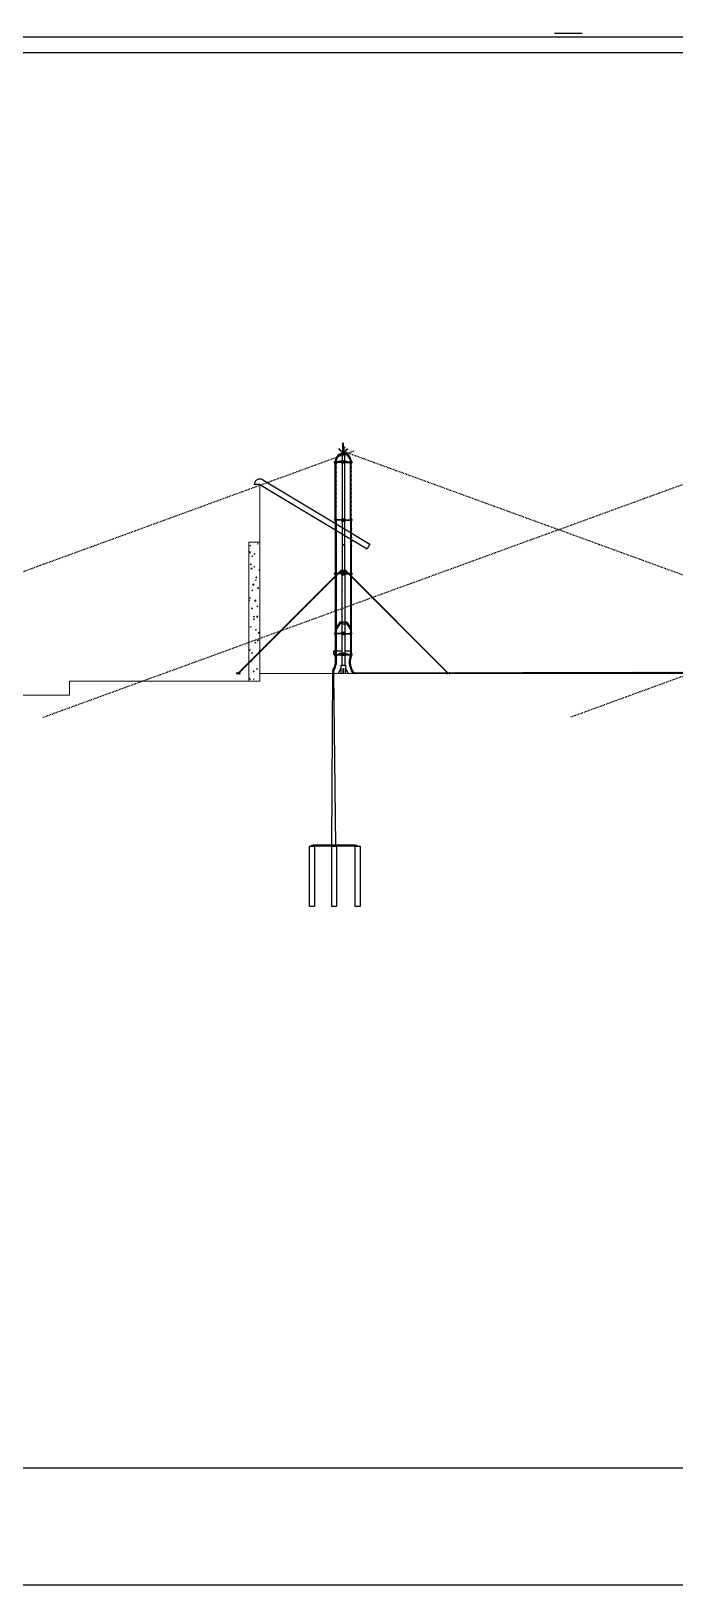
# Model space of a CAD drawing. Header units: millimetres. Extents: x -9869 to 940, y 100 to 694.
# Drawn here: x 251.9 to 334.6, y 100 to 299.6 of the extents above; entities that cross this region are included whole.
import ezdxf

# ---------------------------------------------------------------- set-up
doc = ezdxf.new("R2010")
doc.units = ezdxf.units.MM
doc.linetypes.add('DASHDOT2', pattern=[0.5, 0.25, -0.125, 0, -0.125])
doc.linetypes.add('DASHED', pattern=[0.75, 0.5, -0.25])
for name, color, linetype in [('2', 11, 'Continuous'), ('_incêndio 240', 240, 'Continuous'), ('BSBAS--LC--', 1, 'DASHDOT2'), ('level 5', 3, 'Continuous'), ('PAREDES', 7, 'Continuous')]:
    doc.layers.add(name, color=color, linetype=linetype)
doc.layers.add('Alvenaria', color=8, linetype='Continuous', lineweight=9)
doc.layers.add('PAREDE', color=7, linetype='Continuous', lineweight=9)

# ---------------------------------------------------------------- blocks, each defined once
blk = doc.blocks.new('*X168')
at = {"color": 0, "linetype": 'ByBlock'}
for p, q in [((387.03, 152.6), (387.03, 152.67)), ((387.04, 152.6), (387.04, 152.67)), ((387.05, 152.6), (387.05, 152.67)), ((387.07, 152.6), (387.07, 152.67)), ((387.08, 152.6), (387.08, 152.67))]:
    blk.add_line(p, q, dxfattribs=at)
blk = doc.blocks.new('*X167')
at = {"color": 0, "linetype": 'ByBlock'}
for p, q in [((387.03, 152.6), (387.03, 152.67)), ((387.04, 152.6), (387.04, 152.67)), ((387.05, 152.6), (387.05, 152.67)), ((387.07, 152.6), (387.07, 152.67)), ((387.08, 152.6), (387.08, 152.67))]:
    blk.add_line(p, q, dxfattribs=at)
blk = doc.blocks.new('*X169')
at = {"color": 0}
for p, q in [((221.64, 187.65), (221.66, 187.65)), ((221.64, 187.62), (221.7, 187.62)), ((221.64, 187.58), (221.76, 187.58)), ((221.64, 187.54), (222.58, 187.54)), ((221.64, 187.5), (222.58, 187.5)), ((221.64, 187.47), (222.58, 187.47)), ((221.64, 187.43), (222.58, 187.43)), ((221.64, 187.39), (222.58, 187.39)), ((221.97, 187.58), (222.25, 187.58)), ((222.03, 187.62), (222.19, 187.62)), ((222.07, 187.65), (222.15, 187.65)), ((222.1, 187.69), (222.12, 187.69)), ((222.46, 187.58), (222.58, 187.58)), ((222.52, 187.62), (222.58, 187.62)), ((222.56, 187.65), (222.58, 187.65))]:
    blk.add_line(p, q, dxfattribs=at)
blk = doc.blocks.new('*X170')
at = {"color": 0, "linetype": 'ByBlock'}
for p, q in [((387.03, 152.6), (387.03, 152.67)), ((387.04, 152.6), (387.04, 152.67)), ((387.05, 152.6), (387.05, 152.67)), ((387.07, 152.6), (387.07, 152.67)), ((387.08, 152.6), (387.08, 152.67))]:
    blk.add_line(p, q, dxfattribs=at)
blk = doc.blocks.new('*X171')
at = {"color": 0, "linetype": 'ByBlock'}
for p, q in [((387.03, 152.6), (387.03, 152.67)), ((387.04, 152.6), (387.04, 152.67)), ((387.05, 152.6), (387.05, 152.67)), ((387.07, 152.6), (387.07, 152.67)), ((387.08, 152.6), (387.08, 152.67))]:
    blk.add_line(p, q, dxfattribs=at)
blk = doc.blocks.new('*X166')
at = {"color": 0, "linetype": 'ByBlock'}
for p, q in [((387.03, 152.6), (387.03, 152.67)), ((387.04, 152.6), (387.04, 152.67)), ((387.05, 152.6), (387.05, 152.67)), ((387.07, 152.6), (387.07, 152.67)), ((387.08, 152.6), (387.08, 152.67))]:
    blk.add_line(p, q, dxfattribs=at)

msp = doc.modelspace()

# ---------------------------------------------------------------- hatches: boundary and pattern name
at = {"layer": '_incêndio 240'}
h = msp.add_hatch(dxfattribs=at)
h.set_pattern_fill('ANSI31', color=256, scale=0.028558)
h.set_pattern_definition([(45, (3301563.98253, -7430699.69552), (-0.0641148643053, 0.0641148643053), [])])
h.paths.add_polyline_path([(374.87, 212.2), (364.16, 212.17), (364.16, 212.12), (374.87, 212.12)])
h.paths.add_polyline_path([(377.55, 212.21), (374.87, 212.2), (374.87, 212.14), (377.64, 212.14, -0.348121)])
h.paths.add_polyline_path([(379.16, 212.21), (377.73, 212.21), (377.73, 212.12), (379.16, 212.12)])
h.paths.add_polyline_path([(383.73, 212.22), (379.16, 212.21), (379.16, 212.12), (384.02, 212.12)])
h.paths.add_polyline_path([(360.04, 219.39), (359.97, 219.39), (358.24, 219.4), (358.24, 217.26), (337.1, 217.22), (336.82, 217.12), (358.35, 217.16), (358.37, 219.26), (359.93, 219.26), (359.94, 217.05), (360.02, 217.05)])
h.paths.add_polyline_path([(337.1, 217.22), (305.44, 217.16), (305.5, 217.1), (305.63, 217.1), (305.63, 217.13), (305.7, 217.13), (305.7, 217.1), (305.73, 217.1), (305.73, 217.07), (336.82, 217.12)])
h.paths.add_polyline_path([(305.24, 217.1), (305.3, 217.1), (305.3, 217.13), (305.39, 217.13), (305.37, 217.16), (293.6, 217.14), (293.27, 217.22), (293.15, 217.46, -0.117836), (292.9, 218.59), (292.83, 219.07, 0.179887), (293.08, 217.35), (293.2, 217.12), (293.58, 217.05), (305.24, 217.07)])

# ---------------------------------------------------------------- linework, layer by layer
for points in [[(100, 100), (940, 100), (940, 693.94), (100, 693.94)], [(150, 679), (925, 679), (925, 115), (150, 115)]]:
    msp.add_lwpolyline(points, close=True)
at = {"layer": '2'}
for p, q in [((281.67, 241.93), (292.38, 235.51)), ((281.3, 241.32), (280.59, 241.32)), ((281.3, 241.32), (292.01, 234.9)), ((292.38, 235.51), (295.44, 233.66)), ((292.01, 234.9), (295.07, 233.05)), ((295.44, 233.66), (295.07, 233.05))]:
    msp.add_line(p, q, dxfattribs=at)
msp.add_arc((281.3, 241.32), 0.714, 59.0362, 180, dxfattribs=at)
at = {"layer": '_incêndio 240'}
for p, q in [((291.75, 245.56), (291.44, 245.87)), ((291.79, 245.6), (291.48, 245.91)), ((291.75, 245.56), (291.91, 245.4)), ((291.95, 245.44), (291.79, 245.6)), ((291.94, 245.57), (292.06, 245.57)), ((291.94, 245.45), (291.94, 245.57)), ((291.97, 245.57), (291.97, 246.64)), ((292.03, 245.57), (292.03, 246.64)), ((292.03, 245.67), (292.12, 246.11)), ((292.05, 245.44), (292.22, 245.6)), ((292.09, 245.67), (292.06, 245.52)), ((292.06, 245.45), (292.06, 245.57)), ((292.09, 245.67), (292.17, 246.1)), ((292.26, 245.56), (292.09, 245.4)), ((292.21, 245.6), (292.53, 245.91)), ((292.26, 245.56), (292.57, 245.87)), ((291.18, 244.27), (290.9, 244.27)), ((291.18, 244.26), (290.9, 244.26)), ((290.9, 244.23), (291.18, 244.23)), ((290.91, 244.22), (290.9, 244.23)), ((290.91, 244.17), (290.9, 244.15)), ((290.9, 244.15), (291.18, 244.15)), ((291.18, 244.12), (290.9, 244.12)), ((291.18, 244.12), (290.9, 244.12)), ((291.16, 244.22), (290.91, 244.22)), ((291.16, 244.17), (290.91, 244.17)), ((290.99, 236.84), (290.99, 244.12)), ((291, 244.12), (290.99, 244.05)), ((291.08, 244.05), (290.99, 243.47)), ((291.08, 243.55), (290.99, 242.97)), ((291.09, 244.67), (291.02, 244.27)), ((291.09, 236.84), (291.08, 244.12)), ((291.17, 244.85), (291.12, 244.52)), ((291.16, 244.22), (291.18, 244.23)), ((291.78, 244.22), (291.16, 244.22)), ((291.78, 244.17), (291.16, 244.17)), ((291.16, 244.17), (291.18, 244.15)), ((291.27, 245), (291.27, 244.85)), ((291.78, 244.36), (291.45, 244.27)), ((291.45, 244.27), (291.46, 244.22)), ((291.46, 244.22), (291.78, 244.31)), ((291.5, 245.2), (291.48, 245.06)), ((291.64, 245.28), (291.62, 245.15)), ((291.81, 245.33), (291.78, 245.2)), ((291.78, 244.37), (291.78, 244.12)), ((291.86, 244.37), (291.78, 244.37)), ((291.78, 244.12), (291.86, 244.12)), ((291.85, 245.15), (292.16, 245.15)), ((291.85, 245.15), (291.85, 244.37)), ((292, 244.37), (291.85, 244.37)), ((291.85, 244.12), (292, 244.12)), ((291.85, 244.12), (291.85, 236.89)), ((291.91, 244.26), (291.87, 244.26)), ((291.87, 244.26), (291.9, 244.26)), ((291.87, 244.26), (291.87, 244.22)), ((291.87, 244.22), (291.87, 244.26)), ((291.91, 244.22), (291.87, 244.22)), ((291.88, 244.26), (291.88, 244.22)), ((291.88, 244.26), (291.88, 244.22)), ((291.9, 245.41), (291.89, 245.39)), ((291.89, 245.39), (291.89, 245.35)), ((291.89, 245.36), (291.89, 245.35)), ((291.89, 245.16), (291.89, 245.23)), ((292.11, 245.16), (291.89, 245.16)), ((291.89, 244.26), (291.89, 244.22)), ((291.9, 244.26), (291.9, 244.22)), ((291.9, 244.26), (291.9, 244.22)), ((291.9, 244.26), (291.91, 244.26)), ((291.95, 244.29), (291.91, 244.29)), ((291.91, 244.29), (291.91, 244.2)), ((291.95, 244.27), (291.91, 244.27)), ((291.95, 244.21), (291.91, 244.21)), ((291.91, 244.2), (291.95, 244.2)), ((291.94, 245.45), (292.06, 245.45)), ((291.95, 244.12), (291.95, 244.37)), ((292, 245.36), (292, 245.24)), ((292, 244.37), (292, 244.12)), ((292.17, 244.37), (292, 244.37)), ((292, 244.12), (292.17, 244.12)), ((292.05, 244.37), (292.05, 244.12)), ((292.05, 244.29), (292.1, 244.29)), ((292.05, 244.27), (292.1, 244.27)), ((292.05, 244.21), (292.1, 244.21)), ((292.1, 244.2), (292.05, 244.2)), ((292.1, 245.41), (292.11, 245.39)), ((292.1, 244.29), (292.1, 244.2)), ((292.11, 245.39), (292.11, 245.35)), ((292.11, 245.23), (292.11, 245.16)), ((292.16, 245.15), (292.16, 244.37)), ((292.16, 244.12), (292.16, 236.89)), ((292.24, 244.37), (292.17, 244.37)), ((292.17, 244.12), (292.24, 244.12)), ((292.22, 245.33), (292.24, 245.2)), ((292.24, 244.12), (292.24, 244.37)), ((292.24, 244.36), (292.58, 244.27)), ((292.57, 244.22), (292.24, 244.31)), ((292.24, 244.22), (292.86, 244.22)), ((292.24, 244.17), (292.86, 244.17)), ((292.38, 245.28), (292.4, 245.15)), ((292.53, 245.2), (292.55, 245.06)), ((292.58, 244.27), (292.57, 244.22)), ((292.75, 245), (292.75, 244.85)), ((292.85, 244.27), (293.13, 244.27)), ((292.85, 244.26), (293.13, 244.26)), ((293.13, 244.23), (292.85, 244.23)), ((292.86, 244.22), (292.85, 244.23)), ((292.86, 244.17), (292.85, 244.15)), ((293.13, 244.15), (292.85, 244.15)), ((292.85, 244.12), (293.13, 244.12)), ((292.85, 244.12), (293.13, 244.12)), ((292.86, 244.85), (292.91, 244.52)), ((292.86, 244.22), (293.11, 244.22)), ((292.86, 244.17), (293.11, 244.17)), ((292.93, 244.67), (293, 244.27)), ((292.93, 236.84), (292.94, 244.12)), ((292.94, 244.05), (293.04, 243.47)), ((292.94, 243.55), (293.04, 242.97)), ((293.03, 244.12), (293.04, 244.05)), ((293.04, 236.84), (293.04, 244.12)), ((293.11, 244.22), (293.13, 244.23)), ((293.11, 244.17), (293.13, 244.15)), ((291.08, 242.97), (290.99, 242.41)), ((291.09, 242.44), (290.99, 241.84)), ((291.08, 241.82), (290.99, 241.26)), ((292.94, 242.97), (293.04, 242.41)), ((292.94, 242.44), (293.04, 241.84)), ((292.94, 241.82), (293.04, 241.26)), ((291.08, 240.77), (290.98, 240.16)), ((291.08, 240.22), (290.98, 239.61)), ((291.08, 239.67), (290.98, 239.06)), ((291.09, 241.32), (290.99, 240.71)), ((292.93, 241.32), (293.04, 240.71)), ((292.93, 240.77), (293.03, 240.16)), ((292.93, 240.22), (293.03, 239.61)), ((292.93, 239.67), (293.03, 239.06)), ((291.07, 238.03), (290.97, 237.41)), ((291.08, 239.12), (290.98, 238.51)), ((291.08, 238.58), (290.98, 237.96)), ((292.92, 238.03), (293.02, 237.41)), ((292.93, 239.12), (293.03, 238.51)), ((292.93, 238.58), (293.03, 237.96)), ((291.18, 236.84), (290.9, 236.84)), ((291.18, 236.84), (290.9, 236.84)), ((290.9, 236.81), (291.18, 236.81)), ((290.91, 236.79), (290.9, 236.81)), ((290.91, 236.74), (290.9, 236.73)), ((290.9, 236.73), (291.18, 236.73)), ((291.18, 236.7), (290.9, 236.7)), ((291.18, 236.69), (290.9, 236.69)), ((291.16, 236.79), (290.91, 236.79)), ((291.16, 236.74), (290.91, 236.74)), ((291.07, 237.48), (290.97, 236.87)), ((290.99, 236.69), (290.99, 229.94)), ((291.08, 236.69), (290.99, 236.09)), ((290.99, 236.69), (290.99, 236.66)), ((291.1, 236.2), (291, 235.58)), ((291.1, 235.65), (291, 235.04)), ((291.09, 236.69), (291.09, 229.94)), ((291.16, 236.79), (291.18, 236.81)), ((291.78, 236.79), (291.16, 236.79)), ((291.78, 236.74), (291.16, 236.74)), ((291.16, 236.74), (291.18, 236.73)), ((291.78, 236.89), (291.78, 236.64)), ((291.86, 236.89), (291.78, 236.89)), ((291.78, 236.64), (291.86, 236.64)), ((292, 236.89), (291.85, 236.89)), ((291.85, 236.64), (291.85, 230.32)), ((291.85, 236.64), (292, 236.64)), ((291.91, 236.78), (291.87, 236.78)), ((291.87, 236.78), (291.9, 236.78)), ((291.87, 236.78), (291.87, 236.75)), ((291.87, 236.75), (291.87, 236.78)), ((291.87, 236.75), (291.91, 236.75)), ((291.88, 236.78), (291.88, 236.75)), ((291.88, 236.78), (291.88, 236.75)), ((291.89, 236.78), (291.89, 236.75)), ((291.9, 236.78), (291.9, 236.75)), ((291.9, 236.78), (291.9, 236.75)), ((291.9, 236.78), (291.91, 236.78)), ((291.91, 236.81), (291.91, 236.72)), ((291.95, 236.81), (291.91, 236.81)), ((291.95, 236.79), (291.91, 236.79)), ((291.95, 236.74), (291.91, 236.74)), ((291.91, 236.72), (291.95, 236.72)), ((291.95, 236.64), (291.95, 236.89)), ((291.95, 236.89), (292.05, 236.89)), ((292, 236.89), (292, 236.64)), ((292.17, 236.89), (292, 236.89)), ((292, 236.64), (292.17, 236.64)), ((292.05, 236.89), (292.05, 236.64)), ((292.05, 236.81), (292.1, 236.81)), ((292.05, 236.79), (292.1, 236.79)), ((292.1, 236.74), (292.05, 236.74)), ((292.1, 236.72), (292.05, 236.72)), ((292.1, 236.81), (292.1, 236.72)), ((292.16, 236.64), (292.16, 230.32)), ((292.24, 236.89), (292.17, 236.89)), ((292.17, 236.64), (292.24, 236.64)), ((292.24, 236.64), (292.24, 236.89)), ((292.24, 236.79), (292.86, 236.79)), ((292.24, 236.74), (292.86, 236.74)), ((292.85, 236.84), (293.13, 236.84)), ((292.85, 236.84), (293.13, 236.84)), ((293.13, 236.81), (292.85, 236.81)), ((292.86, 236.79), (292.85, 236.81)), ((292.86, 236.74), (292.85, 236.73)), ((293.13, 236.73), (292.85, 236.73)), ((292.85, 236.7), (293.13, 236.7)), ((292.85, 236.69), (293.13, 236.69)), ((292.86, 236.79), (293.11, 236.79)), ((292.86, 236.74), (293.11, 236.74)), ((292.92, 237.48), (293.02, 236.87)), ((292.93, 236.69), (292.93, 229.94)), ((292.94, 236.69), (293.04, 236.09)), ((292.95, 236.2), (293.05, 235.58)), ((292.95, 235.65), (293.05, 235.04)), ((293.03, 236.69), (293.04, 236.66)), ((293.04, 236.69), (293.04, 229.94)), ((293.11, 236.79), (293.13, 236.81)), ((293.11, 236.74), (293.13, 236.73)), ((291.1, 235.1), (291, 234.49)), ((291.1, 234.55), (291, 233.94)), ((291.1, 234), (291, 233.39)), ((292.94, 234), (293.05, 233.39)), ((292.95, 235.1), (293.05, 234.49)), ((292.95, 234.55), (293.05, 233.94)), ((291.09, 233.45), (290.99, 232.84)), ((291.09, 232.9), (290.99, 232.29)), ((291.09, 232.35), (290.99, 231.74)), ((291.09, 231.8), (290.99, 231.19)), ((292.94, 233.45), (293.04, 232.84)), ((292.94, 232.9), (293.04, 232.29)), ((292.94, 232.35), (293.04, 231.74)), ((292.94, 231.8), (293.04, 231.19)), ((291.72, 230.32), (278.5, 217.1)), ((291.72, 230.24), (278.58, 217.1)), ((291.18, 229.94), (290.9, 229.94)), ((291.18, 229.94), (290.9, 229.94)), ((290.9, 229.91), (291.18, 229.91)), ((290.91, 229.89), (290.9, 229.91)), ((290.91, 229.84), (290.9, 229.83)), ((290.9, 229.83), (291.18, 229.83)), ((291.18, 229.8), (290.9, 229.8)), ((291.18, 229.79), (290.9, 229.79)), ((291.16, 229.89), (290.91, 229.89)), ((291.16, 229.84), (290.91, 229.84)), ((291.09, 231.26), (290.99, 230.63)), ((291.09, 230.69), (290.99, 230.07)), ((291.03, 229.79), (290.99, 229.54)), ((290.99, 229.79), (290.99, 224.57)), ((291.09, 229.63), (291, 229.05)), ((291.09, 230.13), (291.06, 229.94)), ((291.09, 229.79), (291.09, 224.57)), ((291.16, 229.89), (291.18, 229.91)), ((291.78, 229.89), (291.16, 229.89)), ((291.78, 229.84), (291.16, 229.84)), ((291.16, 229.84), (291.18, 229.83)), ((291.72, 230.32), (292.29, 230.32)), ((291.72, 230.16), (291.72, 230.32)), ((291.72, 230.32), (291.72, 229.99)), ((291.72, 230.16), (292.29, 230.16)), ((291.72, 229.99), (291.77, 229.99)), ((291.78, 229.99), (291.78, 229.74)), ((291.86, 229.99), (291.78, 229.99)), ((291.78, 229.74), (291.86, 229.74)), ((291.81, 230.16), (291.81, 229.99)), ((291.81, 229.74), (291.81, 223.65)), ((292, 229.99), (291.85, 229.99)), ((291.85, 229.74), (292, 229.74)), ((291.87, 229.88), (291.9, 229.88)), ((291.91, 229.88), (291.87, 229.88)), ((291.87, 229.84), (291.87, 229.88)), ((291.87, 229.88), (291.87, 229.84)), ((291.91, 229.84), (291.87, 229.84)), ((291.88, 229.88), (291.88, 229.84)), ((291.88, 229.88), (291.88, 229.84)), ((291.89, 229.88), (291.89, 229.84)), ((291.9, 229.88), (291.91, 229.88)), ((291.9, 229.88), (291.9, 229.84)), ((291.9, 229.88), (291.9, 229.84)), ((291.91, 229.91), (291.91, 229.82)), ((291.95, 229.91), (291.91, 229.91)), ((291.95, 229.89), (291.91, 229.89)), ((291.95, 229.84), (291.91, 229.84)), ((291.91, 229.82), (291.95, 229.82)), ((291.95, 229.74), (291.95, 229.99)), ((292.17, 229.99), (292, 229.99)), ((292, 229.99), (292, 229.74)), ((292, 229.74), (292.17, 229.74)), ((292.01, 230.32), (292.29, 230.32)), ((292.05, 229.99), (292.05, 229.74)), ((292.05, 229.91), (292.1, 229.91)), ((292.05, 229.89), (292.1, 229.89)), ((292.05, 229.83), (292.1, 229.83)), ((292.1, 229.82), (292.05, 229.82)), ((292.1, 229.91), (292.1, 229.82)), ((292.24, 229.99), (292.17, 229.99)), ((292.17, 229.74), (292.24, 229.74)), ((292.2, 230.16), (292.2, 229.99)), ((292.2, 229.74), (292.2, 223.65)), ((292.24, 229.74), (292.24, 229.99)), ((292.29, 229.99), (292.24, 229.99)), ((292.24, 229.89), (292.86, 229.89)), ((292.24, 229.84), (292.86, 229.84)), ((292.29, 230.16), (292.29, 230.32)), ((292.29, 230.32), (292.29, 229.99)), ((292.29, 230.32), (305.5, 217.1)), ((292.29, 230.24), (305.43, 217.1)), ((292.85, 229.94), (293.13, 229.94)), ((292.85, 229.94), (293.13, 229.94)), ((293.13, 229.91), (292.85, 229.91)), ((292.86, 229.89), (292.85, 229.91)), ((292.86, 229.84), (292.85, 229.83)), ((293.13, 229.83), (292.85, 229.83)), ((292.85, 229.8), (293.13, 229.8)), ((292.85, 229.79), (293.13, 229.79)), ((292.86, 229.89), (293.11, 229.89)), ((292.86, 229.84), (293.11, 229.84)), ((292.93, 231.26), (293.04, 230.63)), ((292.93, 230.69), (293.04, 230.07)), ((292.93, 230.13), (292.97, 229.94)), ((292.93, 229.79), (292.93, 224.57)), ((292.93, 229.63), (293.03, 229.05)), ((292.99, 229.79), (293.03, 229.54)), ((293.04, 229.79), (293.04, 224.57)), ((293.11, 229.89), (293.13, 229.91)), ((293.11, 229.84), (293.13, 229.83)), ((291.08, 227.9), (290.98, 227.29)), ((291.07, 228.9), (290.99, 228.39)), ((291.09, 228.45), (290.99, 227.84)), ((292.93, 228.45), (293.04, 227.84)), ((292.93, 227.9), (293.03, 227.29)), ((292.95, 228.9), (293.04, 228.39)), ((291.08, 227.35), (290.98, 226.74)), ((291.08, 226.8), (290.98, 226.19)), ((291.08, 226.25), (290.98, 225.63)), ((291.08, 225.69), (290.98, 225.08)), ((292.93, 227.35), (293.03, 226.74)), ((292.93, 226.8), (293.03, 226.19)), ((292.93, 226.25), (293.03, 225.63)), ((292.93, 225.69), (293.03, 225.08)), ((291.08, 225.14), (290.98, 224.53)), ((291.08, 224.6), (290.98, 223.97)), ((290.99, 224.57), (290.99, 222.57)), ((291.09, 224.11), (290.99, 223.49)), ((291.09, 223.55), (290.99, 222.92)), ((291.09, 224.57), (291.09, 222.72)), ((291.55, 223.65), (291.09, 222.92)), ((291.55, 223.65), (291.55, 223.42)), ((292.46, 223.65), (291.55, 223.65)), ((291.81, 223.83), (291.81, 222.31)), ((292.2, 223.83), (292.2, 222.31)), ((292.46, 223.65), (292.93, 222.9)), ((292.46, 223.65), (292.46, 223.42)), ((292.92, 224.6), (293.03, 223.97)), ((292.93, 225.14), (293.03, 224.53)), ((292.93, 224.57), (292.93, 222.72)), ((292.93, 224.11), (293.04, 223.49)), ((292.93, 223.55), (293.04, 222.92)), ((293.04, 224.57), (293.04, 222.57)), ((291.18, 222.26), (290.9, 222.26)), ((291.18, 222.25), (290.9, 222.25)), ((290.9, 222.22), (291.18, 222.22)), ((290.91, 222.21), (290.9, 222.22)), ((290.91, 222.16), (290.9, 222.14)), ((290.9, 222.14), (291.18, 222.14)), ((291.18, 222.11), (290.9, 222.11)), ((291.18, 222.11), (290.9, 222.11)), ((291.16, 222.21), (290.91, 222.21)), ((291.16, 222.16), (290.91, 222.16)), ((291.09, 222.99), (290.99, 222.37)), ((290.99, 222.57), (290.99, 222.26)), ((290.99, 222.11), (290.99, 219.89)), ((291.04, 222.11), (290.99, 221.8)), ((291.09, 221.87), (290.99, 221.24)), ((291.09, 222.43), (291.06, 222.26)), ((291.55, 223.42), (291.09, 222.69)), ((291.09, 222.72), (291.09, 222.26)), ((291.09, 222.11), (291.09, 219.89)), ((291.16, 222.21), (291.18, 222.22)), ((291.78, 222.21), (291.16, 222.21)), ((291.78, 222.16), (291.16, 222.16)), ((291.16, 222.16), (291.18, 222.14)), ((292.01, 223.42), (291.55, 223.42)), ((291.78, 222.31), (291.78, 222.06)), ((291.86, 222.31), (291.78, 222.31)), ((291.78, 222.06), (291.86, 222.06)), ((291.81, 222.06), (291.81, 219.66)), ((292, 222.31), (291.85, 222.31)), ((291.85, 222.06), (292, 222.06)), ((291.87, 222.2), (291.9, 222.2)), ((291.91, 222.2), (291.87, 222.2)), ((291.87, 222.17), (291.87, 222.2)), ((291.87, 222.2), (291.87, 222.17)), ((291.87, 222.17), (291.91, 222.17)), ((291.88, 222.2), (291.88, 222.17)), ((291.88, 222.2), (291.88, 222.17)), ((291.89, 222.2), (291.89, 222.17)), ((291.9, 222.2), (291.91, 222.2)), ((291.9, 222.2), (291.9, 222.17)), ((291.9, 222.2), (291.9, 222.17)), ((291.95, 222.23), (291.91, 222.23)), ((291.91, 222.23), (291.91, 222.14)), ((291.95, 222.21), (291.91, 222.21)), ((291.95, 222.16), (291.91, 222.16)), ((291.91, 222.14), (291.95, 222.14)), ((291.95, 222.06), (291.95, 222.31)), ((292.17, 222.31), (292, 222.31)), ((292, 222.31), (292, 222.06)), ((292, 222.06), (292.17, 222.06)), ((292.01, 223.42), (292.46, 223.42)), ((292.05, 222.31), (292.05, 222.06)), ((292.05, 222.23), (292.1, 222.23)), ((292.05, 222.21), (292.1, 222.21)), ((292.1, 222.16), (292.05, 222.16)), ((292.1, 222.14), (292.05, 222.14)), ((292.1, 222.23), (292.1, 222.14)), ((292.24, 222.31), (292.17, 222.31)), ((292.17, 222.06), (292.24, 222.06)), ((292.2, 222.51), (292.2, 222.36)), ((292.2, 222.06), (292.2, 219.66)), ((292.24, 222.06), (292.24, 222.31)), ((292.24, 222.21), (292.86, 222.21)), ((292.24, 222.16), (292.86, 222.16)), ((292.46, 223.42), (292.93, 222.68)), ((292.85, 222.26), (293.13, 222.26)), ((292.85, 222.25), (293.13, 222.25)), ((293.13, 222.22), (292.85, 222.22)), ((292.86, 222.21), (292.85, 222.22)), ((292.86, 222.16), (292.85, 222.14)), ((293.13, 222.14), (292.85, 222.14)), ((292.85, 222.11), (293.13, 222.11)), ((292.85, 222.11), (293.13, 222.11)), ((292.86, 222.21), (293.11, 222.21)), ((292.86, 222.16), (293.11, 222.16)), ((292.93, 222.99), (293.04, 222.37)), ((292.93, 222.72), (292.93, 222.26)), ((292.93, 222.43), (292.96, 222.26)), ((292.93, 222.11), (292.93, 219.89)), ((292.93, 221.87), (293.04, 221.24)), ((292.99, 222.11), (293.04, 221.8)), ((293.04, 222.57), (293.04, 222.26)), ((293.04, 222.11), (293.04, 219.89)), ((293.11, 222.21), (293.13, 222.22)), ((293.11, 222.16), (293.13, 222.14)), ((290.99, 219.94), (290.75, 219.94)), ((290.75, 219.94), (290.75, 219.51)), ((291.18, 219.56), (290.9, 219.56)), ((291.18, 219.56), (290.9, 219.56)), ((290.9, 219.53), (291.18, 219.53)), ((290.91, 219.51), (290.9, 219.53)), ((291.09, 221.3), (290.99, 220.68)), ((291.09, 220.74), (290.99, 220.12)), ((290.99, 219.89), (290.99, 219.56)), ((291.09, 220), (291.02, 219.56)), ((291.81, 219.94), (291.09, 219.94)), ((291.09, 219.89), (291.09, 219.56)), ((291.16, 219.51), (291.18, 219.53)), ((291.78, 219.65), (291.45, 219.56)), ((291.45, 219.56), (291.46, 219.51)), ((291.46, 219.51), (291.78, 219.6)), ((291.86, 219.66), (291.78, 219.66)), ((291.78, 219.66), (291.78, 219.41)), ((292, 219.66), (291.85, 219.66)), ((291.91, 219.55), (291.87, 219.55)), ((291.87, 219.55), (291.9, 219.55)), ((291.87, 219.55), (291.87, 219.52)), ((291.87, 219.52), (291.87, 219.55)), ((291.88, 219.55), (291.88, 219.52)), ((291.88, 219.55), (291.88, 219.52)), ((291.89, 219.55), (291.89, 219.52)), ((291.9, 219.55), (291.9, 219.52)), ((291.9, 219.55), (291.9, 219.52)), ((291.9, 219.55), (291.91, 219.55)), ((291.95, 219.58), (291.91, 219.58)), ((291.91, 219.58), (291.91, 219.49)), ((291.95, 219.56), (291.91, 219.56)), ((291.95, 219.41), (291.95, 219.66)), ((292.17, 219.66), (292, 219.66)), ((292, 219.66), (292, 219.41)), ((292.05, 219.66), (292.05, 219.41)), ((292.05, 219.58), (292.1, 219.58)), ((292.05, 219.56), (292.1, 219.56)), ((292.1, 219.58), (292.1, 219.49)), ((292.24, 219.66), (292.17, 219.66)), ((292.93, 219.94), (292.2, 219.94)), ((292.24, 219.41), (292.24, 219.66)), ((292.24, 219.65), (292.58, 219.56)), ((292.57, 219.51), (292.24, 219.6)), ((292.58, 219.56), (292.57, 219.51)), ((292.85, 219.56), (293.13, 219.56)), ((292.85, 219.56), (293.13, 219.56)), ((293.13, 219.53), (292.85, 219.53)), ((292.86, 219.51), (292.85, 219.53)), ((292.93, 221.3), (293.04, 220.68)), ((292.93, 220.74), (293.04, 220.12)), ((292.93, 220), (293, 219.56)), ((292.93, 219.89), (292.93, 219.56)), ((293.04, 219.89), (293.04, 219.56)), ((293.11, 219.51), (293.13, 219.53)), ((290.9, 217.62), (290.72, 217.46)), ((290.91, 219.46), (290.9, 219.44)), ((290.9, 219.44), (291.18, 219.44)), ((291.18, 219.41), (290.9, 219.41)), ((291.18, 219.41), (290.9, 219.41)), ((291.16, 219.51), (290.91, 219.51)), ((291.16, 219.46), (290.91, 219.46)), ((291, 219.41), (290.98, 219.33)), ((291.13, 219.06), (291.03, 218.58)), ((291.16, 219.51), (291.78, 219.51)), ((291.16, 219.46), (291.18, 219.44)), ((291.16, 219.46), (291.78, 219.46)), ((291.34, 217.04), (291.73, 217.72)), ((291.73, 218.11), (292.29, 218.11)), ((291.73, 218), (291.73, 218.11)), ((291.73, 217.04), (291.73, 218)), ((291.78, 219.41), (291.86, 219.41)), ((291.81, 219.41), (291.81, 218.11)), ((291.85, 219.41), (292, 219.41)), ((291.91, 219.52), (291.87, 219.52)), ((291.95, 219.51), (291.91, 219.51)), ((291.91, 219.49), (291.95, 219.49)), ((291.99, 217.04), (291.99, 217.71)), ((291.99, 217.71), (292.04, 217.71)), ((292, 219.41), (292.17, 219.41)), ((292.04, 217.71), (292.04, 217.04)), ((292.1, 219.51), (292.05, 219.51)), ((292.1, 219.49), (292.05, 219.49)), ((292.17, 219.41), (292.24, 219.41)), ((292.2, 219.41), (292.2, 218.11)), ((292.24, 219.51), (292.86, 219.51)), ((292.24, 219.46), (292.86, 219.46)), ((292.29, 218.11), (292.29, 218)), ((292.29, 218), (292.29, 217.05)), ((292.68, 217.05), (292.29, 217.72)), ((292.84, 219.07), (292.9, 218.59)), ((292.86, 219.46), (292.85, 219.44)), ((293.13, 219.44), (292.85, 219.44)), ((292.85, 219.41), (293.13, 219.41)), ((292.85, 219.41), (293.13, 219.41)), ((292.86, 219.51), (293.11, 219.51)), ((292.86, 219.46), (293.11, 219.46)), ((293.11, 219.46), (293.13, 219.44)), ((278.77, 217.1), (278.28, 217.1)), ((278.28, 217.1), (278.28, 217.05)), ((278.28, 217.05), (278.77, 217.05)), ((278.32, 217), (278.32, 217.05)), ((278.32, 217.05), (278.36, 217.04)), ((278.32, 217.05), (278.32, 217.04)), ((278.32, 217.04), (278.36, 217.03)), ((278.32, 217.04), (278.36, 217.03)), ((278.32, 217.03), (278.36, 217.03)), ((278.32, 217.03), (278.36, 217.03)), ((278.32, 217.03), (278.36, 217.02)), ((278.32, 217.03), (278.36, 217.02)), ((278.32, 217.02), (278.36, 217.01)), ((278.32, 217.02), (278.36, 217.01)), ((278.32, 217.01), (278.36, 217)), ((278.32, 217.01), (278.36, 217)), ((278.36, 217), (278.32, 217)), ((278.32, 217), (278.36, 217)), ((278.36, 217.04), (278.36, 217.05)), ((278.36, 217.05), (278.36, 217)), ((278.65, 217), (278.65, 217.05)), ((278.65, 217.05), (278.69, 217.04)), ((278.65, 217.05), (278.65, 217.04)), ((278.65, 217.04), (278.69, 217.03)), ((278.65, 217.04), (278.69, 217.03)), ((278.65, 217.03), (278.69, 217.03)), ((278.65, 217.03), (278.69, 217.03)), ((278.65, 217.03), (278.69, 217.02)), ((278.65, 217.03), (278.69, 217.02)), ((278.65, 217.02), (278.69, 217.01)), ((278.65, 217.02), (278.69, 217.01)), ((278.65, 217.01), (278.69, 217)), ((278.65, 217.01), (278.69, 217)), ((278.69, 217), (278.65, 217)), ((278.65, 217), (278.69, 217)), ((278.69, 217.04), (278.69, 217.05)), ((278.69, 217.05), (278.69, 217)), ((278.77, 217.05), (278.77, 217.1)), ((290.74, 217.35), (290.74, 217.05)), ((290.74, 217.05), (291, 194.91)), ((305.24, 217.05), (305.24, 217.1)), ((305.24, 217.1), (305.73, 217.1)), ((305.73, 217.05), (305.24, 217.05)), ((305.32, 217.04), (305.32, 217.05)), ((305.32, 217.05), (305.32, 217)), ((305.36, 217.05), (305.32, 217.04)), ((305.36, 217.04), (305.32, 217.03)), ((305.36, 217.04), (305.32, 217.03)), ((305.36, 217.03), (305.32, 217.03)), ((305.36, 217.03), (305.32, 217.03)), ((305.36, 217.03), (305.32, 217.02)), ((305.36, 217.03), (305.32, 217.02)), ((305.36, 217.02), (305.32, 217.01)), ((305.36, 217.02), (305.32, 217.01)), ((305.36, 217.01), (305.32, 217)), ((305.36, 217.01), (305.32, 217)), ((305.32, 217), (305.36, 217)), ((305.36, 217), (305.32, 217)), ((305.36, 217), (305.36, 217.05)), ((305.36, 217.05), (305.36, 217.04)), ((305.64, 217.04), (305.64, 217.05)), ((305.64, 217.05), (305.64, 217)), ((305.69, 217.05), (305.64, 217.04)), ((305.69, 217.04), (305.64, 217.03)), ((305.69, 217.04), (305.64, 217.03)), ((305.69, 217.03), (305.64, 217.03)), ((305.69, 217.03), (305.64, 217.03)), ((305.69, 217.03), (305.64, 217.02)), ((305.69, 217.03), (305.64, 217.02)), ((305.69, 217.02), (305.64, 217.01)), ((305.69, 217.02), (305.64, 217.01)), ((305.69, 217.01), (305.64, 217)), ((305.69, 217.01), (305.64, 217)), ((305.64, 217), (305.69, 217)), ((305.69, 217), (305.64, 217)), ((305.69, 217), (305.69, 217.05)), ((305.69, 217.05), (305.69, 217.04)), ((305.73, 217.1), (305.73, 217.05)), ((290.85, 194.87), (287.94, 194.87)), ((293.56, 195.02), (288.15, 195.02)), ((290.56, 194.93), (290.76, 194.93)), ((290.72, 194.94), (290.76, 194.93)), ((293.77, 194.87), (290.85, 194.87))]:
    msp.add_line(p, q, dxfattribs=at)
for points in [[(291.44, 245.87), (291.48, 245.91), (291.42, 245.93)], [(292.03, 246.64), (292, 246.69), (291.97, 246.64)], [(292.17, 246.1), (292.12, 246.11), (292.15, 246.15)], [(292.57, 245.87), (292.53, 245.91), (292.58, 245.93)], [(291.15, 244.11), (291.15, 244.03), (290.92, 244.03), (290.92, 244.11)], [(292.88, 244.11), (292.88, 244.03), (293.11, 244.03), (293.11, 244.11)], [(291.67, 223.6), (291.72, 223.57), (291.72, 223.5), (291.67, 223.47), (291.61, 223.5), (291.61, 223.57)], [(292.35, 223.6), (292.3, 223.57), (292.3, 223.5), (292.35, 223.47), (292.4, 223.5), (292.4, 223.57)], [(291.15, 219.38), (291.15, 219.29), (290.92, 219.29), (290.92, 219.38)], [(292.88, 219.38), (292.88, 219.29), (293.11, 219.29), (293.11, 219.38)], [(278.38, 217.1), (278.31, 217.1), (278.31, 217.13), (278.38, 217.13)], [(278.36, 217.13), (278.32, 217.13), (278.32, 217.1), (278.36, 217.1)], [(278.71, 217.1), (278.63, 217.1), (278.63, 217.13), (278.71, 217.13)], [(278.69, 217.13), (278.65, 217.13), (278.65, 217.1), (278.69, 217.1)], [(305.3, 217.1), (305.38, 217.1), (305.38, 217.13), (305.3, 217.13)], [(305.32, 217.13), (305.36, 217.13), (305.36, 217.1), (305.32, 217.1)], [(305.63, 217.1), (305.7, 217.1), (305.7, 217.13), (305.63, 217.13)], [(305.64, 217.13), (305.69, 217.13), (305.69, 217.1), (305.64, 217.1)]]:
    msp.add_lwpolyline(points, close=True, dxfattribs=at)
for points in [[(291.53, 245.22), (291.57, 245.24), (291.61, 245.26), (291.64, 245.28), (291.67, 245.29), (291.7, 245.3), (291.72, 245.31), (291.74, 245.31), (291.76, 245.32), (291.78, 245.32), (291.8, 245.33), (291.82, 245.33), (291.84, 245.34), (291.86, 245.34), (291.87, 245.34), (291.89, 245.35), (291.9, 245.35)], [(291.91, 245.24), (291.88, 245.23), (291.86, 245.22), (291.84, 245.22), (291.83, 245.21), (291.81, 245.21), (291.8, 245.2), (291.79, 245.2), (291.78, 245.2), (291.77, 245.19), (291.76, 245.19), (291.75, 245.19), (291.73, 245.19), (291.72, 245.19), (291.7, 245.18), (291.67, 245.18), (291.64, 245.17)], [(291.94, 245.45), (291.94, 245.45)], [(292.06, 245.45), (292.06, 245.45)], [(292.5, 245.22), (292.45, 245.24), (292.42, 245.26), (292.38, 245.28), (292.35, 245.29), (292.33, 245.3), (292.3, 245.31), (292.28, 245.31), (292.26, 245.32), (292.24, 245.32), (292.22, 245.33), (292.2, 245.33), (292.19, 245.34), (292.17, 245.34), (292.15, 245.34), (292.14, 245.35), (292.12, 245.35)], [(292.12, 245.24), (292.14, 245.23), (292.16, 245.22), (292.18, 245.22), (292.2, 245.21), (292.21, 245.21), (292.23, 245.2), (292.24, 245.2), (292.25, 245.2), (292.26, 245.19), (292.27, 245.19), (292.28, 245.19), (292.29, 245.19), (292.31, 245.19), (292.33, 245.18), (292.35, 245.18), (292.38, 245.17)], [(293.58, 217.05), (358.35, 217.16), (358.37, 219.26), (359.93, 219.26), (359.94, 212.12), (377.64, 212.12), (397.16, 212.12)], [(293.6, 217.14), (358.24, 217.26), (358.24, 219.4), (358.24, 219.4), (359.97, 219.39), (360.04, 219.39), (359.99, 212.16), (397.16, 212.26)], [(290.68, 217.46), (290.64, 217.35), (290.52, 194.94), (291, 194.91)], [(293.08, 217.35), (293.2, 217.12), (293.58, 217.05)], [(293.15, 217.46), (293.27, 217.22), (293.6, 217.14)]]:
    msp.add_lwpolyline(points, dxfattribs=at)
at = {"layer": '_incêndio 240', "linetype": 'Continuous'}
for points in [[(287.68, 194.87), (288.3, 194.87), (288.3, 187.11), (287.68, 187.11)], [(290.55, 194.87), (291.16, 194.87), (291.16, 187.11), (290.55, 187.11)], [(293.56, 194.87), (294.17, 194.87), (294.17, 187.11), (293.56, 187.11)]]:
    msp.add_lwpolyline(points, close=True, dxfattribs=at)
at = {"layer": '_incêndio 240'}
for centre in [(291.67, 223.53), (292.35, 223.53)]:
    msp.add_circle(centre, 0.0342, dxfattribs=at)
for centre, radius, start, end in [((290.9, 244.27), 0.00282, 63.4264, 296.5565), ((290.92, 244.19), 0.0253, 94.0698, 265.9132), ((290.9, 244.12), 0.00282, 63.4264, 296.5565), ((290.89, 244.25), 0.0153, 277.1165, 82.8665), ((290.89, 244.14), 0.0153, 277.1165, 82.8665), ((292.16, 244.23), 1.17, 122.7173, 178.1777), ((292.13, 244.25), 1.04, 117.57, 178.7953), ((291.17, 244.19), 0.0254, 262.8665, 97.1165), ((291.18, 244.25), 0.0153, 97.1165, 262.8665), ((291.18, 244.14), 0.0153, 97.1165, 262.8665), ((291.18, 244.27), 0.00282, 243.4264, 116.5565), ((291.18, 244.12), 0.00282, 243.4264, 116.5565), ((291.4, 244.26), 0.0424, 284.6814, 15.3772), ((291.94, 245.33), 0.0613, 20.2254, 157.802), ((291.94, 245.26), 0.0632, 212.7906, 334.8777), ((291.94, 245.26), 0.0632, 205.7803, 212.3471), ((291.88, 245.29), 0.0604, 296.9764, 71.0531), ((291.92, 245.43), 0.0337, 255.3196, 16.1831), ((292.06, 245.33), 0.0613, 20.2254, 157.802), ((292.06, 245.26), 0.0632, 205.7803, 324.505), ((292.08, 245.43), 0.0337, 163.834, 284.6974), ((292.14, 245.29), 0.0604, 108.9469, 243.0236), ((292.06, 245.26), 0.0632, 324.8365, 334.8777), ((291.9, 244.25), 1.04, 1.2047, 62.43), ((291.86, 244.23), 1.17, 1.8223, 57.2827), ((292.62, 244.26), 0.0424, 164.6228, 255.3186), ((292.86, 244.19), 0.0254, 82.8835, 277.1335), ((292.84, 244.27), 0.00282, 63.4435, 296.5736), ((292.84, 244.12), 0.00282, 63.4435, 296.5736), ((292.84, 244.25), 0.0153, 277.1335, 82.8835), ((292.84, 244.14), 0.0153, 277.1335, 82.8835), ((293.11, 244.19), 0.0253, 274.0868, 85.9302), ((293.13, 244.25), 0.0153, 97.1335, 262.8835), ((293.13, 244.14), 0.0153, 97.1335, 262.8835), ((293.13, 244.27), 0.00282, 243.4435, 116.5736), ((293.13, 244.12), 0.00282, 243.4435, 116.5736), ((290.9, 236.84), 0.00282, 63.4264, 296.5565), ((290.92, 236.77), 0.0253, 94.0698, 265.9132), ((290.9, 236.7), 0.00282, 63.4264, 296.5565), ((290.89, 236.82), 0.0153, 277.1165, 82.8665), ((290.89, 236.71), 0.0153, 277.1165, 82.8665), ((291.17, 236.77), 0.0254, 262.8665, 97.1165), ((291.18, 236.82), 0.0153, 97.1165, 262.8665), ((291.18, 236.71), 0.0153, 97.1165, 262.8665), ((291.18, 236.84), 0.00282, 243.4264, 116.5565), ((291.18, 236.7), 0.00282, 243.4264, 116.5565), ((292.86, 236.77), 0.0254, 82.8835, 277.1335), ((292.84, 236.84), 0.00282, 63.4435, 296.5736), ((292.84, 236.7), 0.00282, 63.4435, 296.5736), ((292.84, 236.82), 0.0153, 277.1335, 82.8835), ((292.84, 236.71), 0.0153, 277.1335, 82.8835), ((293.11, 236.77), 0.0253, 274.0868, 85.9302), ((293.13, 236.82), 0.0153, 97.1335, 262.8835), ((293.13, 236.71), 0.0153, 97.1335, 262.8835), ((293.13, 236.84), 0.00282, 243.4435, 116.5736), ((293.13, 236.7), 0.00282, 243.4435, 116.5736), ((290.9, 229.94), 0.00282, 63.4264, 296.5565), ((290.92, 229.87), 0.0253, 94.0698, 265.9132), ((290.9, 229.79), 0.00282, 63.4264, 296.5565), ((290.89, 229.92), 0.0153, 277.1165, 82.8665), ((290.89, 229.81), 0.0153, 277.1165, 82.8665), ((291.17, 229.87), 0.0254, 262.8665, 97.1165), ((291.18, 229.92), 0.0153, 97.1165, 262.8665), ((291.18, 229.81), 0.0153, 97.1165, 262.8665), ((291.18, 229.94), 0.00282, 243.4264, 116.5565), ((291.18, 229.79), 0.00282, 243.4264, 116.5565), ((292.86, 229.87), 0.0254, 82.8835, 277.1335), ((292.84, 229.94), 0.00282, 63.4435, 296.5736), ((292.84, 229.79), 0.00282, 63.4435, 296.5736), ((292.84, 229.92), 0.0153, 277.1335, 82.8835), ((292.84, 229.81), 0.0153, 277.1335, 82.8835), ((293.11, 229.87), 0.0253, 274.0868, 85.9302), ((293.13, 229.92), 0.0153, 97.1335, 262.8835), ((293.13, 229.81), 0.0153, 97.1335, 262.8835), ((293.13, 229.94), 0.00282, 243.4435, 116.5736), ((293.13, 229.79), 0.00282, 243.4435, 116.5736), ((292.29, 223.54), 0.524, 167.3879, 192.6121), ((291.73, 223.54), 0.524, 347.3879, 12.6121), ((290.9, 222.26), 0.00282, 63.4264, 296.5565), ((290.92, 222.18), 0.0253, 94.0698, 265.9132), ((290.9, 222.11), 0.00282, 63.4264, 296.5565), ((290.89, 222.24), 0.0153, 277.1165, 82.8665), ((290.89, 222.13), 0.0153, 277.1165, 82.8665), ((291.17, 222.18), 0.0254, 262.8665, 97.1165), ((291.18, 222.24), 0.0153, 97.1165, 262.8665), ((291.18, 222.13), 0.0153, 97.1165, 262.8665), ((291.18, 222.26), 0.00282, 243.4264, 116.5565), ((291.18, 222.11), 0.00282, 243.4264, 116.5565), ((292.85, 222.24), 0.0153, 97.1335, 262.8835), ((292.86, 222.18), 0.0254, 82.8835, 277.1335), ((292.85, 222.13), 0.0153, 97.1335, 262.8835), ((292.84, 222.26), 0.00282, 63.4435, 296.5736), ((292.84, 222.26), 0.00282, 243.4435, 116.5736), ((292.84, 222.11), 0.00282, 63.4435, 296.5736), ((292.84, 222.11), 0.00282, 243.4435, 116.5736), ((292.84, 222.24), 0.0153, 277.1335, 82.8835), ((292.84, 222.13), 0.0153, 277.1335, 82.8835), ((293.11, 222.18), 0.0253, 274.0868, 85.9302), ((290.9, 219.56), 0.00282, 63.4264, 296.5565), ((290.89, 219.54), 0.0153, 277.1165, 82.8665), ((291.18, 219.54), 0.0153, 97.1165, 262.8665), ((291.18, 219.56), 0.00282, 243.4264, 116.5565), ((291.4, 219.55), 0.0424, 284.6814, 15.3772), ((292.62, 219.55), 0.0424, 164.6228, 255.3186), ((292.84, 219.56), 0.00282, 63.4435, 296.5736), ((292.84, 219.54), 0.0153, 277.1335, 82.8835), ((293.13, 219.54), 0.0153, 97.1335, 262.8835), ((293.13, 219.56), 0.00282, 243.4435, 116.5736), ((288.54, 218.75), 2.49, 328.8867, 14.4463), ((288.64, 218.73), 2.52, 326.7085, 15.7922), ((290.92, 219.48), 0.0253, 94.0698, 265.9132), ((290.9, 219.41), 0.00282, 63.4264, 296.5565), ((290.89, 219.43), 0.0153, 277.1165, 82.8665), ((291.17, 219.48), 0.0254, 262.8665, 97.1165), ((291.18, 219.43), 0.0153, 97.1165, 262.8665), ((291.18, 219.41), 0.00282, 243.4264, 116.5565), ((295.27, 218.54), 2.49, 159.5641, 208.4439), ((292.86, 219.48), 0.0254, 82.8835, 277.1335), ((292.84, 219.41), 0.00282, 63.4435, 296.5736), ((292.84, 219.43), 0.0153, 277.1335, 82.8835), ((295.39, 218.56), 2.49, 161.1206, 206.2439), ((293.11, 219.48), 0.0253, 274.0868, 85.9302), ((293.13, 219.43), 0.0153, 97.1335, 262.8835), ((293.13, 219.41), 0.00282, 243.4435, 116.5736), ((271.3, 217.77), 2.49, 325.7234, 325.8558), ((288.15, 194.61), 0.404, 90, 139.6881), ((293.56, 194.61), 0.404, 40.3119, 90)]:
    msp.add_arc(centre, radius, start, end, dxfattribs=at)
for points in [[(291.15, 244.11), (290.92, 244.11), (291.15, 244.03), (290.92, 244.03)], [(292.88, 244.11), (293.11, 244.11), (292.88, 244.03), (293.11, 244.03)], [(291.15, 219.38), (290.92, 219.38), (291.15, 219.29), (290.92, 219.29)], [(292.88, 219.38), (293.11, 219.38), (292.88, 219.29), (293.11, 219.29)]]:
    msp.add_solid(points, dxfattribs=at)
at = {"layer": 'Alvenaria'}
for p, q in [((280, 233.43), (280.09, 233.54)), ((280.13, 233.43), (280.11, 233.54)), ((280.95, 233.72), (281.04, 233.66)), ((280.96, 233.72), (281.08, 233.77)), ((281.05, 233.66), (281.08, 233.77)), ((279.89, 232.56), (280.03, 232.71)), ((279.9, 232.55), (280.06, 232.53)), ((280, 233.43), (280.11, 233.42)), ((280.06, 232.53), (280.04, 232.71)), ((280.26, 232.07), (280.34, 232.17)), ((280.26, 232.07), (280.36, 232.06)), ((280.38, 232.06), (280.36, 232.18)), ((280.51, 232.4), (280.6, 232.34)), ((280.52, 232.41), (280.64, 232.46)), ((280.6, 232.34), (280.64, 232.45)), ((280.07, 231.09), (280.2, 231.14)), ((280.07, 231.09), (280.16, 231.03)), ((280.13, 230.49), (280.27, 230.64)), ((280.14, 230.49), (280.3, 230.46)), ((280.16, 231.03), (280.2, 231.13)), ((280.3, 230.47), (280.28, 230.64)), ((280.51, 230.71), (280.6, 230.81)), ((280.51, 230.71), (280.62, 230.7)), ((280.63, 230.7), (280.61, 230.81)), ((281.15, 230.36), (281.24, 230.3)), ((281.16, 230.36), (281.28, 230.41)), ((281.25, 230.3), (281.28, 230.4)), ((280.27, 227.73), (280.4, 227.78)), ((280.27, 227.73), (280.36, 227.67)), ((280.36, 227.67), (280.4, 227.77)), ((280.37, 228.43), (280.51, 228.57)), ((280.38, 228.42), (280.54, 228.39)), ((280.54, 228.4), (280.52, 228.57)), ((280.71, 229.04), (280.8, 228.98)), ((280.72, 229.05), (280.84, 229.09)), ((280.76, 229.34), (280.85, 229.45)), ((280.76, 229.34), (280.87, 229.33)), ((280.8, 228.98), (280.84, 229.09)), ((280.88, 229.34), (280.86, 229.45)), ((281.01, 227.98), (281.1, 228.08)), ((281.01, 227.98), (281.12, 227.97)), ((281.14, 227.97), (281.11, 228.09)), ((279.88, 226.43), (279.96, 226.46)), ((279.88, 226.38), (279.92, 226.35)), ((279.92, 226.35), (279.96, 226.46)), ((279.96, 226.73), (280.05, 226.83)), ((279.96, 226.73), (280.07, 226.72)), ((280.09, 226.72), (280.07, 226.83)), ((280.61, 226.36), (280.75, 226.51)), ((280.62, 226.35), (280.78, 226.33)), ((280.78, 226.33), (280.76, 226.51)), ((280.91, 225.68), (281, 225.62)), ((280.92, 225.69), (281.04, 225.73)), ((281, 225.62), (281.04, 225.73)), ((281.26, 226.61), (281.3, 226.66)), ((281.26, 226.61), (281.3, 226.61)), ((280.21, 225.36), (280.3, 225.47)), ((280.21, 225.36), (280.32, 225.35)), ((280.34, 225.36), (280.32, 225.47)), ((280.47, 224.37), (280.6, 224.42)), ((280.47, 224.37), (280.56, 224.31)), ((280.47, 224), (280.55, 224.1)), ((280.47, 224), (280.57, 223.99)), ((280.56, 224.31), (280.6, 224.41)), ((280.59, 223.99), (280.57, 224.11)), ((280.85, 224.29), (280.99, 224.44)), ((280.86, 224.29), (281.02, 224.26)), ((281.02, 224.27), (281, 224.44)), ((280.03, 223.06), (280.16, 223.1)), ((280.03, 223.05), (280.12, 222.99)), ((280.12, 222.99), (280.16, 223.1)), ((280.72, 222.64), (280.8, 222.74)), ((280.72, 222.64), (280.83, 222.63)), ((280.84, 222.63), (280.82, 222.74)), ((281.09, 222.23), (281.24, 222.37)), ((281.1, 222.22), (281.26, 222.19)), ((281.11, 222.32), (281.2, 222.26)), ((281.12, 222.33), (281.24, 222.37)), ((281.2, 222.26), (281.24, 222.37)), ((281.26, 222.2), (281.24, 222.37)), ((279.92, 220.02), (280.01, 220.13)), ((279.92, 220.02), (280.03, 220.01)), ((280.04, 220.01), (280.02, 220.13)), ((280.23, 219.7), (280.36, 219.74)), ((280.23, 219.69), (280.32, 219.63)), ((280.32, 219.63), (280.36, 219.74)), ((280.67, 221.01), (280.8, 221.06)), ((280.67, 221.01), (280.76, 220.95)), ((280.76, 220.94), (280.8, 221.05)), ((280.97, 221.27), (281.06, 221.38)), ((280.97, 221.27), (281.08, 221.26)), ((281.09, 221.27), (281.07, 221.38)), ((281.22, 219.91), (281.3, 220.01)), ((281.22, 219.91), (281.3, 219.9)), ((279.88, 218.41), (279.92, 218.43)), ((279.88, 218.31), (279.92, 218.42)), ((279.88, 218.32), (279.88, 218.32)), ((280.17, 218.66), (280.26, 218.76)), ((280.17, 218.66), (280.28, 218.65)), ((280.3, 218.65), (280.27, 218.76)), ((280.87, 217.65), (281, 217.7)), ((280.87, 217.65), (280.96, 217.58)), ((280.96, 217.58), (281, 217.69)), ((279.88, 216.33), (280.02, 216.47)), ((279.88, 216.32), (280.04, 216.29)), ((280.05, 216.3), (280.03, 216.47)), ((280.42, 217.29), (280.51, 217.4)), ((280.42, 217.29), (280.53, 217.28)), ((280.43, 216.34), (280.56, 216.38)), ((280.43, 216.33), (280.52, 216.27)), ((280.52, 216.27), (280.56, 216.38)), ((280.55, 217.29), (280.53, 217.4))]:
    msp.add_line(p, q, dxfattribs=at)
at = {"layer": 'BSBAS--LC--', "linetype": 'DASHED', "ltscale": 0.035}
for p, q in [((398.43, 264.17), (253.44, 211.4)), ((466.2, 264.21), (321.2, 211.44)), ((293.37, 245.61), (158.78, 196.51)), ((292.01, 245.61), (437.01, 192.83))]:
    msp.add_line(p, q, dxfattribs=at)
at = {"layer": 'level 5'}
msp.add_line((319.13, 299.31), (322.68, 299.31), dxfattribs=at)
at = {"layer": 'PAREDE'}
for p, q in [((256.86, 216.07), (279.8, 216.07)), ((256.86, 216.07), (256.86, 214.28)), ((358.45, 217.05), (281.3, 217.05)), ((256.86, 214.28), (221.48, 214.28))]:
    msp.add_line(p, q, dxfattribs=at)
msp.add_lwpolyline([(281.3, 233.92), (279.88, 233.92), (279.88, 216.07), (281.3, 216.07), (281.3, 241.32)], dxfattribs=at)
at = {"layer": 'PAREDES'}
for p, q in [((681.89, 298.8), (209.22, 298.8)), ((683.92, 296.77), (207.19, 296.77))]:
    msp.add_line(p, q, dxfattribs=at)
msp.add_lwpolyline([(174.53, 296.77), (174.68, 558.02), (716.44, 412.61), (716.44, 296.77)], close=True, dxfattribs=at)

# ---------------------------------------------------------------- block references
at = {"layer": '_incêndio 240'}
for name, p, xscale, yscale, zscale, rotation in [('*X169', (240.32, 189.95), 0.2327217793386841, 0.2327217793386841, 0.04654435586761509, 0.008515691398429425), ('*X170', (96.52, 155.58), 0.5047632529398237, 0.5047632529398237, 0.1009526505880485, 0.008515691346840052), ('*X170', (96.52, 150.58), 0.5047632529398237, 0.5047632529398237, 0.1009526505880485, 0.008515691346840052), ('*X167', (96.52, 152.13), 0.5047632529398237, 0.5047632529398237, 0.1009526505880485, 0.008515691346840052), ('*X168', (96.52, 149.01), 0.5047632529398237, 0.5047632529398237, 0.1009526505880485, 0.008515691346840052), ('*X168', (96.52, 147.35), 0.5047632529398237, 0.5047632529398237, 0.1009526505880485, 0.008515691346840052), ('*X166', (96.52, 145.11), 0.5047632529398237, 0.5047632529398237, 0.1009526505880485, 0.008515691346840052), ('*X171', (96.52, 142.46), 0.5047632529398237, 0.5047632529398237, 0.1009526505880485, 0.008515691346840052)]:
    msp.add_blockref(name, p, dxfattribs=dict(at, xscale=xscale, yscale=yscale, zscale=zscale, rotation=rotation))

doc.saveas('drawing.dxf')
